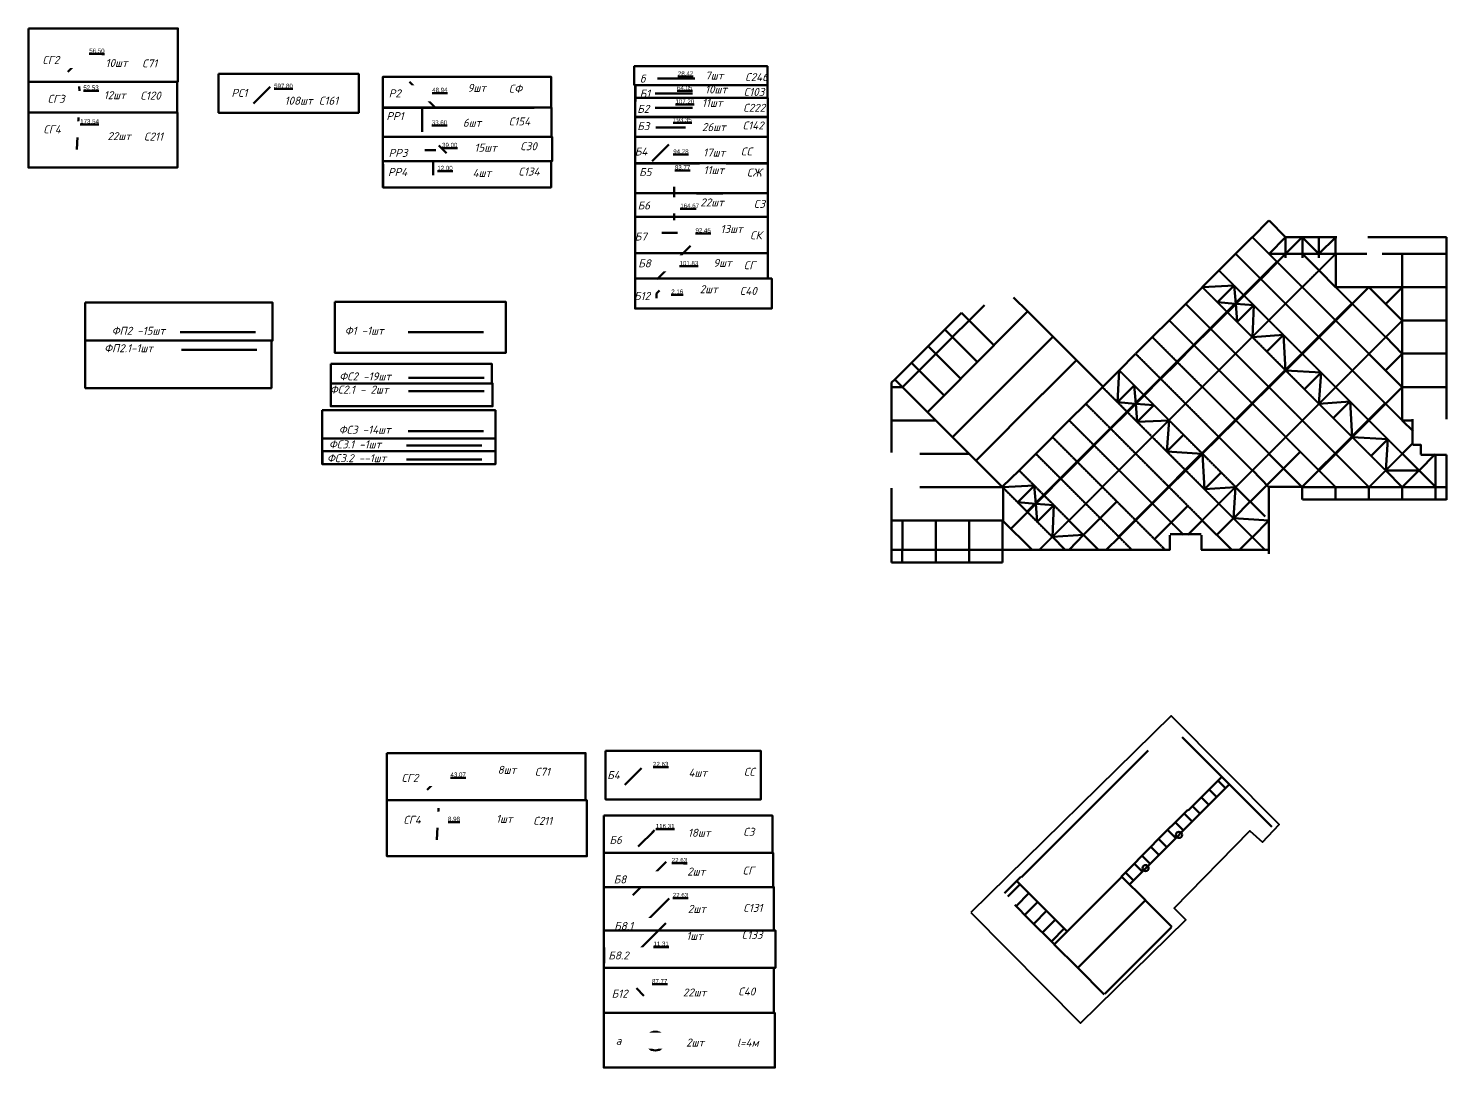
# Model space of a CAD drawing. Header units: millimetres. Extents: x -183179 to 204157, y -1110792 to 117883.
# Drawn here: x -183179 to 157159, y -695628 to -446205 of the extents above; entities that cross this region are included whole.
import ezdxf
from ezdxf.enums import TextEntityAlignment as Align

# ---------------------------------------------------------------- set-up
doc = ezdxf.new("R2010")
doc.units = ezdxf.units.MM
doc.linetypes.add('JIS_08_11', pattern=[12.8, 11, -0.6, 0.6, -0.6])
for name, color, linetype, lineweight in [('#Dimensions', 7, 'Continuous', 9), ('P', 7, 'Continuous', 50), ('Б', 7, 'Continuous', 50), ('ЗОНЫ', 150, 'Continuous', 40), ('ЛК', 1, 'Continuous', 50), ('Ф', 7, 'JIS_08_11', 140)]:
    doc.layers.add(name, color=color, linetype=linetype, lineweight=lineweight)
doc.styles.get("Standard").update_dxf_attribs({"font": 'arial.ttf'})
doc.styles.add('STEP PR', font='isocpeui.ttf')

msp = doc.modelspace()

# ---------------------------------------------------------------- linework, layer by layer
at = {"layer": 'P', "color": 71}
for points in [[(-173689.321, -456666.789), (-169694.835, -452670.968)], [(110534.362, -496313.138), (114528.847, -492317.317)], [(106531.534, -500308.459), (110526.02, -496312.638)], [(102521.552, -504312.491), (106516.037, -500316.669)], [(98531.48, -508303.897), (102525.966, -504308.075)], [(94548.449, -512312.491), (98542.935, -508316.669)], [(90558.378, -516303.897), (94552.863, -512308.075)], [(86557.451, -520276.645), (90551.936, -516280.824)], [(82567.379, -524268.052), (86561.865, -520272.23)], [(78538.164, -528299.477), (82532.65, -524303.655)], [(74544.734, -532295.057), (78539.219, -528299.235)], [(-87519.265, -628963.818), (-83524.78, -624967.997)]]:
    msp.add_lwpolyline(points, dxfattribs=at)
at = {"layer": 'P', "color": 6}
for points in [[(-91685.54, -459059.243), (-85684.627, -465057.931)], [(42575.728, -516322.013), (48576.642, -522320.701)], [(38577.938, -520297.52), (44578.852, -526296.208)], [(34555.865, -524297.325), (40556.779, -530296.014)], [(30528.887, -528270.374), (36529.8, -534269.062)], [(122495.575, -556286.168), (122495.575, -559286.168)], [(130527, -556286.168), (130527, -559286.168)], [(138527, -556286.168), (138527, -559286.168)], [(146491.101, -556286.168), (146491.101, -559286.168)], [(154522.634, -556286.168), (154522.634, -559286.168)]]:
    msp.add_lwpolyline(points, dxfattribs=at)
at = {"layer": 'P', "color": 120}
for points in [[(-171006.328, -460171.405), (-170633.672, -464525.487)], [(106162.685, -507936.048), (106535.341, -512290.129)], [(102165.288, -511928.955), (106530.405, -512289.721)], [(106535.341, -512290.129), (110898.429, -512674.661)], [(106535.948, -512301.745), (106904.075, -516666.248)], [(82167.604, -531934.243), (82540.26, -536288.325)], [(78170.207, -535927.151), (82535.324, -536287.917)], [(82540.26, -536288.325), (86903.348, -536672.857)], [(82540.867, -536299.941), (82908.994, -540664.444)], [(58176.552, -555934.35), (58549.208, -560288.432)], [(54179.154, -559927.258), (58544.272, -560288.024)], [(58549.208, -560288.432), (62912.296, -560672.963)], [(58549.815, -560300.048), (58917.942, -564664.55)]]:
    msp.add_lwpolyline(points, dxfattribs=at)
at = {"layer": 'P', "color": 211}
for points in [[(-171165.695, -467634.567), (-171534.153, -475255.665)], [(98540.422, -508299.482), (106151.316, -507927.071)], [(110906.474, -512670.115), (110534.263, -520281.019)], [(110533.684, -520297.272), (117994.907, -519767.602)], [(117999.132, -519767.302), (118529.702, -528300.824)], [(78538.164, -528299.477), (78169.707, -535920.575)], [(118529.21, -528292.905), (127062.759, -528823.037)], [(127062.759, -528823.037), (126516.819, -536303.141)], [(126516.819, -536303.141), (133997.317, -535762.636)], [(133994.659, -535762.828), (134520.161, -544296.663)], [(82913.158, -540663.432), (90554.042, -540290.083)], [(90554.042, -540290.083), (89998.417, -547769.878)], [(134520.161, -544296.663), (143054.223, -544818.473)], [(89998.417, -547769.878), (98532.842, -548285.719)], [(143054.223, -544818.473), (142529.295, -552300.081)], [(98540.26, -548286.168), (99066.094, -556819.983)], [(142529.295, -552300.081), (150529.286, -552288.457)], [(50553.574, -556286.222), (58164.468, -555913.811)], [(99066.094, -556819.983), (106527.064, -556286.756)], [(106527.064, -556286.756), (105996.348, -563767.955)], [(62919.626, -560656.855), (62547.415, -568267.759)], [(105996.348, -563767.955), (114530.902, -564281.663)], [(62558.98, -568276.543), (70010.363, -567749.49)], [(108867.856, -631482.548), (115219.911, -637830.129)], [(-84763.153, -633339.563), (-85131.61, -640960.661)]]:
    msp.add_lwpolyline(points, dxfattribs=at)
at = {"layer": 'P', "color": 161}
for points in [[(118529.21, -496301.332), (114536.471, -500298.898)], [(118519.135, -500282.825), (122529.854, -496303.299)], [(122529.854, -496303.299), (126524.593, -500298.869)], [(126529.21, -500303.955), (130539.929, -496324.429)], [(112394.074, -506245.099), (116388.961, -502249.679)], [(112532.552, -506385.995), (116527.439, -502390.576)], [(114531.42, -500303.955), (118531.42, -500303.955)], [(118529.21, -500303.955), (116528.098, -502305.068)], [(118529.21, -500303.955), (122529.21, -500303.596)], [(108399.186, -510240.518), (112394.074, -506245.099)], [(108531.913, -510363.571), (112526.8, -506368.151)], [(102165.288, -511928.955), (106162.685, -507936.048)], [(104404.299, -514235.938), (108399.186, -510240.518)], [(104537.026, -514358.99), (108531.913, -510363.571)], [(134520.236, -512306.219), (138517.634, -508313.312)], [(142531.784, -512306.219), (146529.181, -508313.312)], [(106904.238, -516667.852), (110901.635, -512674.944)], [(130383.94, -516248.495), (134378.827, -512253.075)], [(130522.418, -516389.391), (134517.306, -512393.972)], [(100409.412, -518231.357), (104404.299, -514235.938)], [(100534.816, -518356.78), (104529.703, -514361.361)], [(126389.053, -520243.914), (130383.94, -516248.495)], [(126521.779, -520366.966), (130516.667, -516371.547)], [(96414.525, -522226.777), (100409.412, -518231.357)], [(96534.069, -522356.994), (100528.956, -518361.575)], [(114001.424, -523765.038), (117998.822, -519772.13)], [(122394.166, -524239.334), (126389.053, -520243.914)], [(122526.892, -524362.386), (126521.779, -520366.966)], [(92419.638, -526222.196), (96414.525, -522226.777)], [(92539.182, -526352.414), (96534.069, -522356.994)], [(88424.751, -530217.615), (92419.638, -526222.196)], [(88541.392, -530354.678), (92536.279, -526359.258)], [(118399.278, -528234.753), (122394.166, -524239.334)], [(118524.682, -528360.176), (122519.569, -524364.756)], [(142515.87, -528286.081), (146513.267, -524293.173)], [(84429.863, -534213.035), (88424.751, -530217.615)], [(84539.128, -534352.414), (88534.015, -530356.994)], [(114404.391, -532230.172), (118399.278, -528234.753)], [(114523.936, -532360.39), (118518.823, -528364.971)], [(123061.579, -532825.085), (127058.977, -528832.177)], [(78169.734, -535920.008), (82164.621, -531924.588)], [(80434.976, -538208.454), (84429.863, -534213.035)], [(110409.504, -536225.592), (114404.391, -532230.172)], [(110529.048, -536355.81), (114523.936, -532360.39)], [(142515.87, -536297.379), (146513.267, -532304.472)], [(80541.392, -538350.15), (84536.279, -534354.731)], [(82913.158, -540663.432), (86908.045, -536668.012)], [(106414.617, -540221.011), (110409.504, -536225.592)], [(106531.258, -540358.074), (110526.146, -536362.654)], [(129938.628, -539760.564), (133936.025, -535767.656)], [(138366.652, -540207.516), (142364.049, -536214.608)], [(138491.325, -540290.642), (142488.723, -536297.734)], [(76384.238, -542239.463), (80379.125, -538244.044)], [(76475.404, -542356.705), (80470.291, -538361.286)], [(102419.73, -544216.431), (106414.617, -540221.011)], [(102528.994, -544355.81), (106523.882, -540360.39)], [(134337.186, -544214.308), (138334.583, -540221.4)], [(134461.86, -544297.433), (138459.257, -540304.525)], [(72389.351, -546234.883), (76384.238, -542239.463)], [(72480.516, -546352.125), (76475.404, -542356.705)], [(90010.344, -547756.09), (94005.231, -543760.671)], [(98424.843, -548211.85), (102419.73, -544216.431)], [(98531.258, -548353.546), (102526.146, -544358.126)], [(130410.991, -548203.396), (134408.388, -544210.488)], [(130535.665, -548286.522), (134533.062, -544293.614)], [(68394.463, -550230.302), (72389.351, -546234.883)], [(68543.602, -550289.564), (72538.489, -546294.144)], [(118066.227, -551754.18), (122063.625, -547761.273)], [(139057.105, -548820.719), (143054.503, -544827.811)], [(146522.526, -548286.168), (149039.88, -545768.921)], [(64399.576, -554225.721), (68394.463, -550230.302)], [(64545.866, -554287.3), (68540.753, -550291.88)], [(94374.104, -552242.859), (98368.991, -548247.44)], [(94465.27, -552360.101), (98460.157, -548364.682)], [(126413.566, -552196.304), (130410.963, -548203.396)], [(126538.239, -552279.43), (130535.637, -548286.522)], [(150529.286, -552288.457), (154378.481, -548430.193)], [(60404.689, -558221.141), (64399.576, -554225.721)], [(60540.76, -558292.353), (64535.647, -554296.934)], [(90379.217, -556238.278), (94374.104, -552242.859)], [(90470.383, -556355.521), (94465.27, -552360.101)], [(99065.891, -556816.245), (103063.289, -552823.337)], [(114068.802, -555747.088), (118066.2, -551754.18)], [(122494.226, -556250.269), (126491.623, -552257.361)], [(146522.554, -556286.168), (150519.951, -552293.26)], [(54268.483, -559906.694), (58263.371, -555911.274)], [(86384.33, -560233.698), (90379.217, -556238.278)], [(86533.468, -560292.959), (90528.356, -556297.54)], [(109994.632, -559821.258), (113992.03, -555828.35)], [(56409.802, -562216.56), (60404.689, -558221.141)], [(56545.872, -562287.773), (60540.76, -558292.353)], [(58917.47, -564650.118), (62912.357, -560654.698)], [(74019.212, -563747.25), (78016.609, -559754.342)], [(82389.443, -564229.117), (86384.33, -560233.698)], [(82535.732, -564290.695), (86530.619, -560295.276)], [(91070.365, -564816.299), (95067.763, -560823.391)], [(106055.273, -563760.618), (110052.67, -559767.71)], [(52548.184, -566280.791), (56545.872, -562287.773)], [(70012.42, -567749.514), (74009.818, -563756.606)], [(78394.555, -568224.537), (82389.443, -564229.117)], [(78530.626, -568295.749), (82525.513, -564300.33)], [(87072.629, -568814.035), (91070.027, -564821.127)], [(98518.532, -564281.694), (95091.369, -567727.584)], [(102012.636, -567758.516), (106010.033, -563765.608)], [(110533.712, -568297.487), (114531.109, -564304.579)], [(66549.316, -571383.354), (70012.593, -567749.333)], [(75443.074, -571383.354), (78540.228, -568286.253)], [(107461.293, -571383.354), (110530.469, -568300.716)]]:
    msp.add_lwpolyline(points, dxfattribs=at)
at = {"layer": 'P', "color": 30}
for points in [[(157122.634, -496301.692), (154522.634, -496301.692)], [(157122.742, -500303.955), (154522.742, -500303.955)], [(157122.742, -508299.482), (154522.742, -508299.482)], [(42553.79, -516299.482), (40717.402, -514458.917)], [(157122.742, -516299.482), (154522.742, -516299.482)], [(38577.938, -520297.52), (36741.55, -518456.955)], [(34555.865, -524297.325), (32719.477, -522456.76)], [(30571.614, -528308.842), (28735.226, -526468.277)], [(157152.83, -524259.109), (154552.83, -524259.109)], [(26553.878, -532290.642), (24717.491, -530450.077)], [(26571.308, -532308.645), (23971.308, -532308.645)], [(157158.641, -532290.642), (154558.641, -532290.642)], [(26557.94, -540290.642), (23957.94, -540290.642)], [(26557.94, -564277.22), (23957.94, -564277.22)], [(26557.94, -571381.694), (23957.94, -571381.694)]]:
    msp.add_lwpolyline(points, dxfattribs=at)
at = {"layer": 'P', "color": 40}
for points in [[(23956.819, -531217.118), (24720.656, -530453.605)], [(23956.819, -532290.642), (23956.819, -531210.642)]]:
    msp.add_lwpolyline(points, dxfattribs=at)
at = {"layer": 'P', "color": 154}
for points in [[(154522.634, -548537.785), (157122.634, -548537.785)], [(154522.634, -556286.168), (157122.634, -556286.168)]]:
    msp.add_lwpolyline(points, dxfattribs=at)
at = {"layer": 'P', "color": 134}
for points in [[(26522.634, -571383.354), (26522.634, -574383.354)], [(34553.412, -571383.354), (34553.412, -574383.354)], [(42589.096, -571383.354), (42589.096, -574383.354)], [(50553.412, -571383.354), (50553.412, -574383.354)]]:
    msp.add_lwpolyline(points, dxfattribs=at)
at = {"layer": 'P', "color": 65}
for centre, radius in [((92934.376, -639757.759), 739.053), ((84907.139, -647735.378), 739.053), ((-32722.699, -689254.057), 2238.437)]:
    msp.add_circle(centre, radius, dxfattribs=at)
at = {"layer": 'Б', "color": 2}
for points in [[(-30034.37, -480825.855), (-22034.37, -480825.855)], [(146522.526, -496301.692), (138222.527, -496297.216)], [(146522.526, -496301.692), (154522.526, -496301.692)], [(130527.041, -500303.955), (138027.041, -500303.955)], [(130491.101, -508299.482), (138491.101, -508299.482)], [(138527, -508299.482), (146527, -508299.482)], [(26553.878, -532290.642), (32561.395, -538282.717)], [(146522.526, -540290.642), (149022.526, -540290.642)], [(44208.544, -549941.407), (50558.336, -556291.253)], [(26557.94, -571383.354), (34557.94, -571383.354)], [(34553.412, -571383.354), (42553.412, -571383.354)], [(42553.412, -571383.354), (50553.412, -571383.354)]]:
    msp.add_lwpolyline(points, dxfattribs=at)
at = {"layer": 'Б', "color": 142}
for points in [[(114533.63, -492306.246), (118528.851, -496301.332)], [(118529.21, -496301.692), (118529.21, -501301.692)], [(122531.474, -496304.919), (122531.474, -501304.919)], [(126529.21, -496301.692), (130829.21, -496301.692)], [(126529.21, -496301.692), (126529.21, -501301.692)], [(130527, -496301.692), (130527.041, -500301.692)], [(146522.526, -500290.642), (146522.526, -508290.642)], [(130531.115, -500303.955), (130531.115, -508303.955)], [(146522.526, -508290.642), (146522.526, -516290.642)], [(146522.526, -516290.642), (146522.526, -524290.642)], [(146522.526, -524290.642), (146522.526, -532290.642)], [(146522.526, -532290.642), (146522.526, -540290.642)], [(154522.634, -548438.874), (154522.634, -556288.874)], [(157118.85, -548537.785), (157118.85, -559387.785)], [(114500.049, -556250.269), (122500.049, -556250.269)], [(114531.42, -556286.168), (114531.42, -564286.168)], [(122495.575, -556286.168), (130495.575, -556286.168)], [(130491.101, -556286.168), (138491.101, -556286.168)], [(138491.101, -556286.168), (146491.101, -556286.168)], [(146486.627, -556286.168), (154486.627, -556286.168)], [(122531.474, -559286.814), (130531.474, -559286.814)], [(130527, -559286.814), (138527, -559286.814)], [(138527, -559286.814), (146527, -559286.814)], [(146527, -559286.814), (157127, -559286.814)], [(114531.42, -564286.168), (114531.42, -572286.168)], [(74544.734, -571383.354), (81644.734, -571383.354)]]:
    msp.add_lwpolyline(points, dxfattribs=at)
at = {"layer": 'Б', "color": 1}
for points in [[(-30889.3, -496373.849), (-22889.3, -496373.849)], [(141666.823, -500303.955), (146516.823, -500303.955)], [(146516.823, -500303.955), (154516.823, -500303.955)], [(146557.196, -508299.482), (154557.196, -508299.482)], [(146489.818, -516299.482), (154489.818, -516299.482)], [(146552.722, -524259.109), (154552.722, -524259.109)], [(146552.722, -532290.642), (154552.722, -532290.642)], [(26557.94, -540290.642), (34557.94, -540290.642)], [(34537.792, -548286.168), (30737.792, -548286.168)], [(34553.412, -548286.168), (42553.412, -548286.168)], [(34518.16, -556286.168), (30718.16, -556286.168)], [(26557.94, -564281.694), (34557.94, -564281.694)], [(34553.412, -564281.694), (42553.412, -564281.694)], [(42553.412, -564281.694), (50553.412, -564281.694)]]:
    msp.add_lwpolyline(points, dxfattribs=at)
at = {"layer": 'Б', "color": 5}
for points in [[(118528.851, -496301.332), (126528.851, -496301.692)], [(122531.115, -500303.596), (130531.115, -500303.955)], [(42567.211, -516317.038), (46274.242, -512632.007)], [(38577.938, -520274.401), (42589.929, -516286.221)], [(34585.053, -524330.513), (38597.044, -520342.333)], [(30569.931, -528310.515), (34581.921, -524322.335)], [(26557.94, -532294.668), (30569.931, -528306.488)], [(70579.927, -536280.199), (74591.918, -532292.019)], [(66567.936, -540268.379), (70579.927, -536280.199)], [(32556.997, -538282.717), (34552.349, -540289.572)], [(34553.412, -540287.467), (38554.128, -544291.2)], [(62555.946, -544256.559), (66567.936, -540268.379)], [(38551.202, -544288.432), (42555.664, -548288.417)], [(58563.061, -548312.672), (62575.052, -544324.492)], [(42555.664, -548288.417), (44201.088, -549938.108)], [(54547.939, -552292.673), (58559.929, -548304.493)], [(50535.948, -556276.826), (54547.939, -552288.646)], [(87136.595, -665922.088), (91148.586, -661933.908)], [(83134.297, -669928.889), (87146.288, -665940.709)], [(79147.831, -673937.795), (83159.821, -669949.615)], [(75134.273, -677924.334), (79146.263, -673936.154)]]:
    msp.add_lwpolyline(points, dxfattribs=at)
at = {"layer": 'Б', "color": 3}
for points in [[(157118.85, -500302.964), (157118.85, -496302.964)], [(157118.85, -508289.65), (157118.85, -500289.65)], [(157118.85, -516289.65), (157118.85, -508289.65)], [(53239.214, -510828.427), (56655.431, -514186.04)], [(36714.096, -518460.165), (40714.226, -514460.089)], [(56639.581, -514176.673), (62639.557, -520176.299)], [(157118.85, -524289.65), (157118.85, -516289.65)], [(32718.754, -522455.615), (36718.884, -518455.539)], [(62650.275, -520193.94), (68300.031, -525843.751)], [(28718.624, -526455.691), (32718.754, -522455.615)], [(24720.834, -530453.427), (28720.964, -526453.351)], [(68310.042, -525826.81), (74659.834, -532176.656)], [(157118.85, -532289.65), (157118.85, -524289.65)], [(23983.609, -532263.744), (23983.609, -540263.744)], [(157118.85, -532289.65), (157118.85, -539989.65)], [(23956.819, -540290.642), (23956.819, -547990.642)], [(23956.819, -556587.159), (23956.819, -564287.159)], [(50706.28, -556286.168), (50706.28, -564286.168)], [(23956.819, -564281.694), (23956.819, -574381.694)], [(34553.412, -574379.473), (23953.413, -574381.694)], [(34553.412, -574379.473), (42553.412, -574379.473)], [(42553.79, -574379.473), (50553.79, -574379.473)], [(93730.447, -616336.024), (97205.205, -619833.302)], [(97209.052, -619837.174), (103190.617, -625805.707)], [(103218.072, -625832.765), (108867.856, -631482.548)], [(51065.014, -653765.567), (55000.425, -649852.123)], [(79226.971, -649823.758), (84876.754, -655473.541)], [(54771.239, -651668.668), (51874.88, -654570.581)], [(54074.446, -650968.479), (60075.859, -656973.739)], [(53508.071, -656558.592), (56996.235, -660042.499)], [(56891.82, -653789.385), (53922.019, -656759.281)], [(59013.168, -655911.153), (56043.367, -658881.049)], [(84879.255, -655478.512), (91210.107, -661847.241)], [(57006.333, -660039.516), (62987.897, -666008.049)], [(61134.568, -658032.38), (58164.767, -661002.276)], [(60076.435, -656974.321), (66072.752, -662970.535)], [(63257.045, -660152.627), (60287.244, -663122.523)], [(65384.499, -662271.989), (62414.698, -665241.885)], [(63006.818, -666039.489), (68656.601, -671689.272)], [(68667.028, -671699.886), (75013.382, -678053.168)]]:
    msp.add_lwpolyline(points, dxfattribs=at)
at = {"layer": 'Б', "color": 4}
for points in [[(-32256.513, -506359.611), (-24255.668, -498358.629)], [(48527.323, -522269.242), (56528.169, -514268.261)], [(54549.236, -528295.383), (62550.081, -520294.402)], [(40599.93, -530246.873), (48600.776, -522245.892)], [(60170.812, -533966.04), (68171.657, -525965.059)], [(32577.708, -538298.987), (40578.553, -530298.006)], [(46551.58, -536292.905), (54552.425, -528291.924)], [(52199.65, -541941.407), (60200.495, -533940.426)], [(38553.852, -544290.924), (46554.697, -536289.943)], [(44175.555, -549961.674), (52176.401, -541960.693)], [(-38137.836, -654217.939), (-30136.991, -646216.958)], [(76738.836, -663625.527), (84739.681, -655624.546)], [(68735.341, -671624.016), (76736.186, -663623.035)]]:
    msp.add_lwpolyline(points, dxfattribs=at)
at = {"layer": 'Б', "color": 103}
for points in [[(122531.474, -500303.955), (126544.578, -504281.077)], [(130527, -508299.482), (126549.879, -504286.377)], [(146522.526, -524290.642), (142572.548, -520250.818)], [(114531.42, -556286.168), (110560.147, -552267.276)], [(146522.526, -556286.168), (142530.124, -552288.265)], [(65646.394, -571383.354), (62558.98, -568276.543)], [(59449.316, -571383.354), (66549.316, -571383.354)], [(66549.316, -571383.354), (74549.316, -571383.354)], [(106554.113, -571378.88), (98234.113, -571378.88)], [(106554.113, -571378.88), (114554.113, -571378.88)]]:
    msp.add_lwpolyline(points, dxfattribs=at)
at = {"layer": 'Б', "color": 222}
for points in [[(138525.668, -508300.799), (146516.64, -516290.44)], [(138525.668, -524295.115), (146516.64, -532284.757)], [(146522.526, -540290.642), (149138.875, -542906.883)], [(114530.088, -548287.485), (122521.06, -556277.126)], [(146557.04, -548287.485), (154548.012, -556277.126)], [(106518.539, -556286.168), (113633.639, -563383.904)], [(50549.316, -564281.694), (57664.415, -571379.43)], [(66508.835, -564281.694), (73623.935, -571379.43)], [(98518.532, -564281.694), (105633.631, -571379.43)], [(50549.316, -571383.354), (59449.316, -571383.354)], [(81644.734, -571383.354), (90844.734, -571383.354)]]:
    msp.add_lwpolyline(points, dxfattribs=at)
at = {"layer": 'Б', "color": 246}
for points in [[(148943.667, -539989.65), (148943.667, -546080.691)], [(149042.47, -546179.495), (150974.068, -546179.495)], [(150974.068, -546080.691), (150974.068, -548438.874)], [(150974.068, -548537.785), (154522.634, -548537.785)], [(90737.975, -567830.26), (90737.975, -571380.26)], [(90850.582, -567598.663), (98241.21, -567598.663)], [(98355.869, -567830.26), (98355.869, -571380.26)]]:
    msp.add_lwpolyline(points, dxfattribs=at)
at = {"layer": 'Б', "color": 154}
for points in [[(26557.94, -564281.694), (26557.94, -571381.694)], [(34557.94, -564281.694), (34557.94, -571381.694)], [(42553.412, -564281.694), (42553.412, -571381.694)], [(50549.316, -564281.694), (50549.316, -571381.694)]]:
    msp.add_lwpolyline(points, dxfattribs=at)
at = {"layer": 'Б', "color": 71}
for points in [[(79110.153, -625931.623), (83110.377, -621931.642)], [(83112.445, -621933.835), (85568.202, -619482.273)], [(75105.847, -629936.118), (79106.071, -625936.136)], [(71105.623, -633936.1), (75105.847, -629936.118)], [(67105.879, -637936.376), (71106.103, -633936.395)], [(63103.564, -641938.455), (67103.788, -637938.474)], [(59103.339, -645938.437), (63103.564, -641938.455)], [(55103.115, -649938.419), (59103.339, -645938.437)]]:
    msp.add_lwpolyline(points, dxfattribs=at)
at = {"layer": 'Б', "color": 133}
msp.add_lwpolyline([(95113.495, -633934.953), (103114.341, -625933.972)], dxfattribs=at)
at = {"layer": 'Б', "color": 40}
for points in [[(100131.362, -628827.013), (101969.84, -630665.49)], [(101036.075, -631599.199), (105036.299, -627599.217)], [(102252.789, -626705.715), (104091.266, -628544.192)], [(96138.605, -632838.645), (97977.082, -634677.123)], [(97024.122, -635630.026), (101024.346, -631630.044)], [(98260.033, -630717.345), (100098.511, -632555.823)], [(91018.347, -637758.95), (95018.571, -633758.968)], [(93052.72, -639620.304), (97052.945, -635620.322)], [(94269.422, -634726.833), (96107.899, -636565.31)], [(87006.394, -641789.777), (91006.619, -637789.795)], [(89040.767, -643651.131), (93040.992, -639651.149)], [(90297.67, -638755.081), (92136.148, -640593.559)], [(92147.995, -636848.13), (93986.473, -638686.608)], [(83014.629, -645800.418), (87014.853, -641800.436)], [(86286.059, -642747.946), (88124.536, -644586.424)], [(88173.039, -640877.165), (90011.517, -642715.643)], [(79023.557, -649810.365), (83023.782, -645810.383)], [(84164.632, -644869.244), (86003.11, -646707.721)], [(85049.002, -647661.771), (89049.226, -643661.79)], [(80171.829, -648880.923), (82010.306, -650719.4)], [(81057.93, -651671.718), (85058.155, -647671.737)], [(82298.056, -646760.434), (84136.534, -648598.912)]]:
    msp.add_lwpolyline(points, dxfattribs=at)
at = {"layer": 'Б', "color": 131}
for points in [[(71108.272, -657943.068), (79109.117, -649942.087)], [(-37393.076, -663029.392), (-29392.231, -655028.41)], [(63108.326, -665947.599), (71109.171, -657946.618)]]:
    msp.add_lwpolyline(points, dxfattribs=at)
at = {"layer": 'ЗОНЫ'}
msp.add_lwpolyline([(43021.339, -658401.04), (69272.551, -684922.928), (94571.889, -660177.433), (91769.07, -657376.021), (109901.607, -638795.239), (112933.228, -641482.306), (116937.259, -637251.604), (91022.539, -611163.257), (43021.339, -658401.04)], close=True, dxfattribs=at)
at = {"layer": 'Ф', "color": 3}
for points in [[(110537.451, -496297.947), (122537.185, -508297.417)], [(106538.996, -500299.492), (118538.73, -512298.962)], [(102539.671, -504295.754), (114539.404, -516295.225)], [(98539.607, -508295.791), (110539.341, -520295.261)], [(130530.767, -508295.737), (142530.501, -520295.207)], [(94543.04, -512294.72), (106542.774, -524294.19)], [(90566.558, -516295.737), (102566.292, -528295.207)], [(86543.436, -520290.688), (98543.17, -532290.159)], [(82546.345, -524293.581), (94546.079, -536293.051)], [(78554.987, -528283.401), (90554.721, -540282.871)], [(134522.792, -528291.171), (146522.526, -540290.642)], [(74521.496, -532264.366), (86521.23, -544263.836)], [(70548.555, -536286.897), (82548.289, -548286.367)], [(66553.048, -540286.897), (78552.782, -552286.367)], [(62551.678, -544287.762), (74551.412, -556287.232)], [(118527.266, -544286.697), (130527, -556286.168)], [(58550.738, -548284.66), (70550.472, -560284.13)], [(54551.705, -552288.928), (66551.439, -564288.399)], [(50539.715, -556273.082), (62539.449, -568272.552)]]:
    msp.add_lwpolyline(points, dxfattribs=at)
at = {"layer": 'Ф', "color": 50}
for points in [[(122515.108, -508299.482), (130516.23, -500300.192)], [(114486.519, -516287.24), (122487.642, -508287.951)], [(106491.047, -524287.364), (114492.169, -516288.074)], [(138528.122, -524291.255), (146529.245, -516291.966)], [(98508.889, -532277.112), (106510.011, -524277.822)], [(130527, -532290.545), (138528.122, -524291.255)], [(90509.1, -540290.642), (98510.222, -532291.352)], [(122544.65, -540287.588), (130545.773, -532288.298)], [(82495.359, -548278.339), (90496.482, -540279.049)], [(114543.528, -548286.878), (122544.65, -540287.588)], [(74506.511, -556287.232), (82507.634, -548287.942)], [(106542.406, -556286.168), (114543.528, -548286.878)], [(138527, -556286.168), (146528.122, -548286.878)], [(66544.734, -564281.694), (74545.856, -556282.404)], [(98518.532, -564281.694), (106519.654, -556282.404)]]:
    msp.add_lwpolyline(points, dxfattribs=at)
at = {"layer": 'Ф', "color": 5}
for points in [[(122531.474, -508291.707), (138529.437, -524297.396)], [(118534.467, -512294.7), (134532.43, -528300.389)], [(114531.42, -516287.24), (130529.383, -532292.929)], [(110534.263, -520281.019), (126532.226, -536286.708)], [(106535.948, -524287.364), (122533.911, -540293.053)], [(102549.758, -528278.674), (118547.721, -544284.363)], [(98553.79, -532277.112), (114551.753, -548282.801)], [(130527, -532290.545), (146524.963, -548296.234)], [(94546.079, -536293.051), (110544.042, -552298.74)], [(126518.985, -536273.461), (142516.948, -552279.15)], [(90554.042, -540290.083), (106552.005, -556295.771)], [(122531.474, -540290.642), (138529.437, -556296.331)], [(86521.23, -544263.836), (102519.193, -560269.525)], [(82548.289, -548286.367), (98546.252, -564292.056)]]:
    msp.add_lwpolyline(points, dxfattribs=at)
at = {"layer": 'Ф', "color": 150}
msp.add_lwpolyline([(78553.902, -552284.515), (94070.446, -567805.257)], dxfattribs=at)
at = {"layer": 'Ф', "color": 11}
msp.add_lwpolyline([(34553.412, -556286.168), (50553.412, -556286.168)], dxfattribs=at)
at = {"layer": 'Ф', "color": 154}
msp.add_lwpolyline([(74550.348, -556286.168), (89641.92, -571383.354)], dxfattribs=at)
at = {"layer": 'Ф', "color": 62}
for points in [[(70550.472, -560284.13), (81642.2, -571381.422)], [(102522.821, -560273.154), (113614.55, -571370.446)]]:
    msp.add_lwpolyline(points, dxfattribs=at)
at = {"layer": 'Ф', "color": 40}
msp.add_lwpolyline([(59406.963, -571384.911), (66509.957, -564283.543)], dxfattribs=at)

# ---------------------------------------------------------------- texts
at = {"layer": '#Dimensions', "lineweight": 13, "char_height": 1920, "width": 34536.43751, "attachment_point": 1, "style": 'STEP PR', "bg_fill": 2}
for s, insert in [('\\A1;Б3 ', (-37075.377, -468714.834)), ('\\A1;Б12 ', (-37842.163, -509466.43)), ('\\A1;Б4 ', (-44284.524, -624457.008)), ('\\A1;Б6 ', (-43742.731, -640029.209)), ('\\A1;Б12 ', (-43215.205, -676915.922))]:
    msp.add_mtext(s, dxfattribs=dict(at, insert=insert))
at = {"layer": 'P', "lineweight": 13, "insert": (-96720.954, -475142.325), "char_height": 1920, "width": 34536.43751, "attachment_point": 1, "style": 'STEP PR', "bg_fill": 2}
msp.add_mtext('\\A1;PP3\\P ', dxfattribs=at)
at = {"layer": 'Ф', "lineweight": 13, "char_height": 1920, "width": 34536.43751, "attachment_point": 1, "style": 'STEP PR', "bg_fill": 2}
for s, insert in [('\\A1;ФП2 -15шт', (-163191.057, -517823.271)), ('\\A1;Ф1 -1шт', (-107272.664, -517823.271)), ('\\A1;ФС2 -19шт', (-108568.269, -528776.422)), ('\\A1;ФС3 -14шт', (-108709.175, -541575.625))]:
    msp.add_mtext(s, dxfattribs=dict(at, insert=insert))

# ---------------------------------------------------------------- next in the draw order: linework, layer by layer
at = {"layer": 'P', "color": 30}
for points in [[(-85414.738, -475434.322), (-88014.738, -475434.322)], [(-82877.557, -476120.432), (-84713.945, -474279.867)]]:
    msp.add_lwpolyline(points, dxfattribs=at)
at = {"layer": 'P', "color": 40}
for points in [[(-32464.758, -509846.924), (-31700.921, -509083.41)], [(-32464.758, -510920.447), (-32464.758, -509840.447)]]:
    msp.add_lwpolyline(points, dxfattribs=at)
at = {"layer": 'Б', "color": 142}
msp.add_lwpolyline([(-32617.899, -469999.094), (-25517.899, -469999.094)], dxfattribs=at)
at = {"layer": 'Б', "color": 5}
msp.add_lwpolyline([(-40082.192, -627737), (-36081.18, -623737.806)], dxfattribs=at)
at = {"layer": 'Б', "color": 3}
msp.add_lwpolyline([(-36862.768, -642521.748), (-32927.357, -638608.304)], dxfattribs=at)
at = {"layer": 'Б', "color": 40}
msp.add_lwpolyline([(-37286.602, -676536.513), (-35448.124, -678374.99)], dxfattribs=at)
at = {"layer": 'ЛК'}
msp.add_lwpolyline([(-109647.185, -511845.609), (-68589.559, -511845.609), (-68589.559, -524061.812), (-109647.185, -524061.812)], close=True, dxfattribs=at)
at = {"layer": 'Ф', "color": 50}
msp.add_lwpolyline([(-146773.49, -519133.173), (-128680.092, -519133.173)], dxfattribs=at)
at = {"layer": 'Ф', "color": 11}
msp.add_lwpolyline([(-92066.78, -519133.173), (-73973.382, -519133.173)], dxfattribs=at)
at = {"layer": 'Ф', "color": 3}
msp.add_lwpolyline([(-91925.875, -530086.324), (-73832.477, -530086.324)], dxfattribs=at)
at = {"layer": 'Ф', "color": 5}
msp.add_lwpolyline([(-92066.78, -542885.527), (-73973.382, -542885.527)], dxfattribs=at)

# ---------------------------------------------------------------- next in the draw order: texts
at = {"layer": '#Dimensions', "lineweight": 13, "char_height": 1920, "width": 34536.43751, "attachment_point": 1, "style": 'STEP PR', "bg_fill": 2}
for s, insert in [('\\A1;Б2 ', (-37075.377, -464568.673)), ('\\A1;Б5 ', (-36621.685, -479727.94)), ('\\A1;Б7 ', (-37686.88, -495208.799)), ('\\A1;Б8 ', (-36845.14, -501639.039)), ('\\A1;Б8 ', (-42726.463, -649497.368)), ('\\A1;Б8.1 ', (-42604.318, -660668.14)), ('\\A1;a', (-42211.497, -688196.584))]:
    msp.add_mtext(s, dxfattribs=dict(at, insert=insert))
at = {"layer": 'P', "color": 30}
msp.add_text('%%U39.00', height=1050, dxfattribs=at).set_placement((-82058.877, -474722.106), align=Align.CENTER)
at = {"layer": 'P', "color": 40}
msp.add_text('%%U2.16', height=1050, dxfattribs=at).set_placement((-27464.607, -509925.946), align=Align.CENTER)
at = {"layer": 'P', "lineweight": 13, "char_height": 1920, "width": 34536.43751, "attachment_point": 1, "style": 'STEP PR', "bg_fill": 2}
for s, insert in [('\\A1;СГ2 ', (-179790.515, -452837.821)), ('\\A1;СГ3 ', (-178542.397, -462161.332)), ('\\A1;P2 ', (-96694.108, -460846.707)), ('\\A1;СГ4', (-179569.832, -469490.096)), ('\\A1;PP4\\P ', (-96869.024, -479730.159)), ('\\A1;СГ2 ', (-93620.459, -625134.85)), ('\\A1;СГ4', (-93167.29, -635195.092))]:
    msp.add_mtext(s, dxfattribs=dict(at, insert=insert))
at = {"layer": 'P', "color": 30, "char_height": 1920, "width": 4447.48683, "attachment_point": 1, "style": 'STEP PR', "bg_fill": 2}
for s, insert in [('\\A1;15шт', (-76137.835, -473869.263)), ('\\A1;C30', (-65189.789, -473541.592))]:
    msp.add_mtext(s, dxfattribs=dict(at, insert=insert))
at = {"layer": 'P', "color": 40, "char_height": 1920, "width": 4447.48683, "attachment_point": 1, "style": 'STEP PR', "bg_fill": 2}
for s, insert in [('\\A1;2шт', (-22077.83, -507847.571)), ('\\A1;C40', (-12515.409, -508254.34))]:
    msp.add_mtext(s, dxfattribs=dict(at, insert=insert))
at = {"layer": 'Б', "color": 5}
msp.add_text('%%U22.63', height=1050, dxfattribs=at).set_placement((-31434.217, -623295.411), align=Align.CENTER)
at = {"layer": 'Б', "color": 3}
msp.add_text('%%U116.31', height=1050, dxfattribs=at).set_placement((-30359.234, -638179.752), align=Align.CENTER)
at = {"layer": 'Б', "color": 40}
msp.add_text('%%U87.77', height=1050, dxfattribs=at).set_placement((-31676.474, -675416.124), align=Align.CENTER)
at = {"layer": 'Б', "color": 5, "char_height": 1920, "width": 4447.48683, "attachment_point": 1, "style": 'STEP PR', "bg_fill": 2}
for s, insert in [('\\A1;CС', (-11526.972, -623672.562)), ('\\A1;4шт', (-24769.853, -623908.961))]:
    msp.add_mtext(s, dxfattribs=dict(at, insert=insert))
at = {"layer": 'Б', "color": 3, "char_height": 1920, "width": 4447.48683, "attachment_point": 1, "style": 'STEP PR', "bg_fill": 2}
for s, insert in [('\\A1;18шт', (-24920.682, -638308.185)), ('\\A1;CЗ', (-11677.801, -638071.786))]:
    msp.add_mtext(s, dxfattribs=dict(at, insert=insert))
at = {"layer": 'Б', "color": 40, "char_height": 1920, "width": 4447.48683, "attachment_point": 1, "style": 'STEP PR', "bg_fill": 2}
for s, insert in [('\\A1;22шт', (-26126.007, -676630.377)), ('\\A1;C40', (-12883.126, -676393.978))]:
    msp.add_mtext(s, dxfattribs=dict(at, insert=insert))
at = {"layer": 'Ф', "lineweight": 13, "insert": (-164982.939, -522009.742), "char_height": 1920, "width": 34536.43751, "attachment_point": 1, "style": 'STEP PR', "bg_fill": 2}
msp.add_mtext('\\A1;ФП2.1-1шт', dxfattribs=at)

# ---------------------------------------------------------------- next in the draw order: linework, layer by layer
at = {"layer": 'P', "color": 134}
msp.add_lwpolyline([(-86059.173, -478436.32), (-86059.173, -481436.32)], dxfattribs=at)
at = {"layer": 'Б', "color": 3}
msp.add_lwpolyline([(-28230.23, -484256.103), (-28230.23, -492256.103)], dxfattribs=at)
at = {"layer": 'Б', "color": 1}
msp.add_lwpolyline([(-27377.542, -495243.57), (-31177.542, -495243.57)], dxfattribs=at)
at = {"layer": 'Б', "color": 133}
msp.add_lwpolyline([(-38237.996, -668988.915), (-30237.15, -660987.934)], dxfattribs=at)
at = {"layer": 'ЛК'}
for points in [[(-169541.594, -512025.353), (-124569.801, -512025.353), (-124569.801, -521120.416), (-169541.594, -521120.416)], [(-169541.594, -521120.416), (-124842.03, -521120.416), (-124842.03, -532540.757), (-169541.594, -532540.757)], [(-44657.269, -619622.217), (-7372.152, -619622.217), (-7372.152, -631257.009), (-44657.269, -631257.009)], [(-45101.055, -635134.038), (-4626.325, -635134.038), (-4626.325, -644060.065), (-45101.055, -644060.065)]]:
    msp.add_lwpolyline(points, close=True, dxfattribs=at)
at = {"layer": 'Ф', "color": 40}
msp.add_lwpolyline([(-146424.334, -523319.644), (-128330.936, -523319.644)], dxfattribs=at)

# ---------------------------------------------------------------- next in the draw order: texts
at = {"layer": '#Dimensions', "lineweight": 13, "char_height": 1920, "width": 34536.43751, "attachment_point": 1, "style": 'STEP PR', "bg_fill": 2}
for s, insert in [('\\A1;Б1 ', (-36495.523, -460898.603)), ('\\A1;Б4 ', (-37670.081, -474806.029))]:
    msp.add_mtext(s, dxfattribs=dict(at, insert=insert))
at = {"layer": 'P', "color": 6}
msp.add_text('%%U48.94', height=1050, dxfattribs=at).set_placement((-84436.241, -461514.279), align=Align.CENTER)
at = {"layer": 'P', "color": 134}
msp.add_text('%%U12.00', height=1050, dxfattribs=at).set_placement((-83190.634, -480244.906), align=Align.CENTER)
at = {"layer": 'P', "color": 71}
msp.add_text('%%U43.07', height=1050, dxfattribs=at).set_placement((-80038.226, -625837.027), align=Align.CENTER)
at = {"layer": 'P', "color": 211}
msp.add_text('%%U8.98', height=1050, dxfattribs=at).set_placement((-81038.736, -636468.109), align=Align.CENTER)
at = {"layer": 'P', "color": 71, "char_height": 1920, "width": 4447.48683, "attachment_point": 1, "style": 'STEP PR', "bg_fill": 2}
for s, insert in [('\\A1;10шт', (-164660.353, -453544.948)), ('\\A1;C71', (-155929.369, -453654.047)), ('\\A1;8шт', (-70569.761, -623198.907)), ('\\A1;C71', (-61685.602, -623672.562))]:
    msp.add_mtext(s, dxfattribs=dict(at, insert=insert))
at = {"layer": 'P', "color": 6, "char_height": 1920, "width": 4447.48683, "attachment_point": 1, "style": 'STEP PR', "bg_fill": 2}
for s, insert in [('\\A1;9шт', (-77786.493, -459534.194)), ('\\A1;CФ', (-67952.916, -459730.797))]:
    msp.add_mtext(s, dxfattribs=dict(at, insert=insert))
at = {"layer": 'P', "color": 120, "char_height": 1920, "width": 4447.48683, "attachment_point": 1, "style": 'STEP PR', "bg_fill": 2}
for s, insert in [('\\A1;12шт', (-165102.452, -461278.992)), ('\\A1;C120', (-156371.468, -461388.091))]:
    msp.add_mtext(s, dxfattribs=dict(at, insert=insert))
at = {"layer": 'P', "lineweight": 13, "char_height": 1920, "width": 34536.43751, "attachment_point": 1, "style": 'STEP PR', "bg_fill": 2}
for s, insert in [('\\A1;PС1 ', (-134438.132, -460736.218)), ('\\A1;PP1 ', (-97259.46, -466301.545))]:
    msp.add_mtext(s, dxfattribs=dict(at, insert=insert))
at = {"layer": 'P', "color": 211, "char_height": 1920, "width": 4447.48683, "attachment_point": 1, "style": 'STEP PR', "bg_fill": 2}
for s, insert in [('\\A1;22шт', (-164218.251, -471112.278)), ('\\A1;C211', (-155487.267, -471221.377)), ('\\A1;1шт', (-70955.598, -634962.773)), ('\\A1;C211', (-62071.438, -635436.428))]:
    msp.add_mtext(s, dxfattribs=dict(at, insert=insert))
at = {"layer": 'P', "color": 134, "char_height": 1920, "width": 4447.48683, "attachment_point": 1, "style": 'STEP PR', "bg_fill": 2}
for s, insert in [('\\A1;4шт', (-76579.934, -479946.013)), ('\\A1;C134', (-65631.888, -479618.342))]:
    msp.add_mtext(s, dxfattribs=dict(at, insert=insert))
at = {"layer": 'P', "color": 65, "char_height": 1920, "width": 4447.48683, "attachment_point": 1, "style": 'STEP PR', "bg_fill": 2}
for s, insert in [('\\A1;2шт', (-25350.823, -688639.723)), ('\\A1;l=4м', (-13132.666, -688682.056))]:
    msp.add_mtext(s, dxfattribs=dict(at, insert=insert))
at = {"layer": 'Б', "color": 1}
msp.add_text('%%U92.45', height=1050, dxfattribs=at).set_placement((-21254.852, -495214.592), align=Align.CENTER)
at = {"layer": 'Б', "color": 4}
msp.add_text('%%U101.83', height=1050, dxfattribs=at).set_placement((-24662.982, -503079.841), align=Align.CENTER)
at = {"layer": 'Б', "color": 1, "insert": (-10050.206, -494905.841), "char_height": 1920, "width": 4447.48683, "attachment_point": 1, "style": 'STEP PR', "bg_fill": 2}
msp.add_mtext('\\A1;CК', dxfattribs=at)
at = {"layer": 'Б', "color": 4, "char_height": 1920, "width": 4447.48683, "attachment_point": 1, "style": 'STEP PR', "bg_fill": 2}
for s, insert in [('\\A1;CГ', (-11556.719, -502093.494)), ('\\A1;CГ', (-11827.315, -647369.363)), ('\\A1;2шт', (-25070.197, -647605.762))]:
    msp.add_mtext(s, dxfattribs=dict(at, insert=insert))
at = {"layer": 'Б', "color": 131, "char_height": 1920, "width": 4447.48683, "attachment_point": 1, "style": 'STEP PR', "bg_fill": 2}
for s, insert in [('\\A1;2шт', (-24919.364, -656577.006)), ('\\A1;C131', (-11676.483, -656340.608))]:
    msp.add_mtext(s, dxfattribs=dict(at, insert=insert))
at = {"layer": 'Ф', "lineweight": 13, "char_height": 1920, "width": 34536.43751, "attachment_point": 1, "style": 'STEP PR', "bg_fill": 2}
for s, insert in [('\\A1;ФС2.1 - 2шт', (-110847.449, -531940.303)), ('\\A1;ФС3.1 -1шт', (-111069.686, -545089.566))]:
    msp.add_mtext(s, dxfattribs=dict(at, insert=insert))

# ---------------------------------------------------------------- next in the draw order: linework, layer by layer
at = {"layer": 'P', "color": 161}
msp.add_lwpolyline([(-129154.115, -464256.432), (-125151.473, -460258.466)], dxfattribs=at)
at = {"layer": 'P', "color": 154}
msp.add_lwpolyline([(-88644.009, -465010.994), (-88644.009, -471040.994)], dxfattribs=at)
at = {"layer": 'Б', "color": 103}
msp.add_lwpolyline([(-32741.324, -461807.096), (-23841.324, -461807.096)], dxfattribs=at)
at = {"layer": 'Б', "color": 222}
msp.add_lwpolyline([(-32741.324, -465250.004), (-23841.324, -465250.004)], dxfattribs=at)
at = {"layer": 'Б', "color": 5}
msp.add_lwpolyline([(-33467.748, -478086.021), (-29466.736, -474086.827)], dxfattribs=at)
at = {"layer": 'ЛК'}
for points in [[(-183179.394, -446205.261), (-147281.783, -446205.261), (-147281.783, -459033.686), (-183179.394, -459033.686)], [(-183179.394, -459033.686), (-147494.181, -459033.686), (-147494.181, -466436.688), (-183179.394, -466436.688)], [(-183179.394, -466436.688), (-147430.817, -466436.688), (-147430.817, -479633.845), (-183179.394, -479633.845)], [(-98116.614, -478065.792), (-57733.087, -478065.792), (-57733.087, -484358.832), (-98116.614, -484358.832)], [(-37605.359, -506265.601), (-4790.932, -506265.601), (-4790.932, -513462.351), (-37605.359, -513462.351)], [(-110609.779, -526710.922), (-71969.679, -526710.922), (-71969.679, -531397.891), (-110609.779, -531397.891)], [(-110609.779, -531397.891), (-71791.535, -531397.891), (-71791.535, -536879.878), (-110609.779, -536879.878)], [(-112672.909, -537846.797), (-71110.225, -537846.797), (-71110.225, -544618.814), (-112672.909, -544618.814)], [(-97158.58, -620131.039), (-49459.343, -620131.039), (-49459.343, -631472.042), (-97158.58, -631472.042)], [(-97158.58, -631472.042), (-49143.653, -631472.042), (-49143.653, -644906.935), (-97158.58, -644906.935)], [(-45101.055, -644060.065), (-4489.04, -644060.065), (-4489.04, -652294.328), (-45101.055, -652294.328)], [(-45101.055, -682484.771), (-4047.066, -682484.771), (-4047.066, -695628.208), (-45101.055, -695628.208)]]:
    msp.add_lwpolyline(points, close=True, dxfattribs=at)
at = {"layer": 'Ф', "color": 62}
msp.add_lwpolyline([(-91925.875, -533250.205), (-73832.477, -533250.205)], dxfattribs=at)
at = {"layer": 'Ф', "color": 150}
msp.add_lwpolyline([(-92468.603, -546349.306), (-74375.205, -546349.306)], dxfattribs=at)

# ---------------------------------------------------------------- next in the draw order: texts
at = {"layer": '#Dimensions', "lineweight": 13, "char_height": 1920, "width": 34536.43751, "attachment_point": 1, "style": 'STEP PR', "bg_fill": 2}
for s, insert in [('\\A1;Б6 ', (-36975.092, -487756.434)), ('\\A1;Б8.2 ', (-44022.344, -667754.705))]:
    msp.add_mtext(s, dxfattribs=dict(at, insert=insert))
at = {"layer": 'P', "color": 71}
msp.add_text('%%U56.50', height=1050, dxfattribs=at).set_placement((-166720.066, -452117.41), align=Align.CENTER)
at = {"layer": 'P', "color": 120}
msp.add_text('%%U52.53', height=1050, dxfattribs=at).set_placement((-168143.576, -460964.966), align=Align.CENTER)
at = {"layer": 'P', "color": 211}
msp.add_text('%%U173.54', height=1050, dxfattribs=at).set_placement((-168483.462, -469054.499), align=Align.CENTER)
at = {"layer": 'P', "color": 154}
msp.add_text('%%U33.60', height=1050, dxfattribs=at).set_placement((-84531.776, -469327.438), align=Align.CENTER)
at = {"layer": 'P', "color": 161, "insert": (-113507.994, -462603.441), "char_height": 1920, "width": 4447.48683, "attachment_point": 1, "style": 'STEP PR', "bg_fill": 2}
msp.add_mtext('\\A1;C161', dxfattribs=at)
at = {"layer": 'P', "color": 154, "char_height": 1920, "width": 4447.48683, "attachment_point": 1, "style": 'STEP PR', "bg_fill": 2}
for s, insert in [('\\A1;6шт', (-78900.962, -467903)), ('\\A1;C154', (-67952.916, -467575.329))]:
    msp.add_mtext(s, dxfattribs=dict(at, insert=insert))
at = {"layer": 'Б', "color": 222}
msp.add_text('%%U107.20', height=1050, dxfattribs=at).set_placement((-25639.18, -464268.746), align=Align.CENTER)
at = {"layer": 'Б', "color": 5}
msp.add_text('%%U94.28', height=1050, dxfattribs=at).set_placement((-26581.305, -476289.984), align=Align.CENTER)
at = {"layer": 'Б', "color": 2}
msp.add_text('%%U83.77', height=1050, dxfattribs=at).set_placement((-26189.35, -480081.489), align=Align.CENTER)
at = {"layer": 'Б', "color": 4}
msp.add_text('%%U22.63', height=1050, dxfattribs=at).set_placement((-26950.132, -646343.007), align=Align.CENTER)
at = {"layer": 'Б', "color": 131}
msp.add_text('%%U22.63', height=1050, dxfattribs=at).set_placement((-26699.527, -654740.77), align=Align.CENTER)
at = {"layer": 'Б', "color": 5, "char_height": 1920, "width": 4447.48683, "attachment_point": 1, "style": 'STEP PR', "bg_fill": 2}
for s, insert in [('\\A1;17шт', (-21268.591, -475045.004)), ('\\A1;CC', (-12258.773, -474799.862))]:
    msp.add_mtext(s, dxfattribs=dict(at, insert=insert))
at = {"layer": 'Б', "color": 1, "insert": (-17082.64, -493388.006), "char_height": 1920, "width": 4447.48683, "attachment_point": 1, "style": 'STEP PR', "bg_fill": 2}
msp.add_mtext('\\A1;13шт', dxfattribs=at)
at = {"layer": 'Б', "color": 4, "insert": (-18827.979, -501528.148), "char_height": 1920, "width": 4447.48683, "attachment_point": 1, "style": 'STEP PR', "bg_fill": 2}
msp.add_mtext('\\A1;9шт', dxfattribs=at)

# ---------------------------------------------------------------- next in the draw order: linework, layer by layer
at = {"layer": 'ЛК'}
for points in [[(-98116.614, -465227.03), (-57750.788, -465227.03), (-57750.788, -457832.728), (-98116.614, -457832.728)], [(-98116.614, -465227.03), (-57606.249, -465227.03), (-57606.249, -472265.473), (-98116.614, -472265.473)], [(-98116.614, -472265.473), (-57469.17, -472265.473), (-57469.17, -478065.792), (-98116.614, -478065.792)], [(-37605.359, -500138.107), (-5769.726, -500138.107), (-5769.726, -506265.601), (-37605.359, -506265.601)], [(-45101.055, -671684.715), (-4287.047, -671684.715), (-4287.047, -682484.771), (-45101.055, -682484.771)]]:
    msp.add_lwpolyline(points, close=True, dxfattribs=at)

# ---------------------------------------------------------------- next in the draw order: texts
at = {"layer": '#Dimensions', "lineweight": 13, "insert": (-36401.068, -457308.076), "char_height": 1920, "width": 34536.43751, "attachment_point": 1, "style": 'STEP PR', "bg_fill": 2}
msp.add_mtext('\\A1;б', dxfattribs=at)
at = {"layer": 'P', "color": 161, "insert": (-121693.288, -462603.441), "char_height": 1920, "width": 4447.48683, "attachment_point": 1, "style": 'STEP PR', "bg_fill": 2}
msp.add_mtext('\\A1;108шт', dxfattribs=at)
at = {"layer": 'Б', "color": 3}
msp.add_text('%%U164.67', height=1050, dxfattribs=at).set_placement((-24488.907, -489303.823), align=Align.CENTER)
at = {"layer": 'Б', "color": 133}
msp.add_text('%%U11.31', height=1050, dxfattribs=at).set_placement((-31335.329, -666419.831), align=Align.CENTER)
at = {"layer": 'Б', "color": 2, "char_height": 1920, "width": 4447.48683, "attachment_point": 1, "style": 'STEP PR', "bg_fill": 2}
for s, insert in [('\\A1;11шт', (-21155.86, -479257.439)), ('\\A1;CЖ', (-10803.463, -479845.994))]:
    msp.add_mtext(s, dxfattribs=dict(at, insert=insert))
at = {"layer": 'Б', "color": 3, "insert": (-9140.924, -487367.059), "char_height": 1920, "width": 4447.48683, "attachment_point": 1, "style": 'STEP PR', "bg_fill": 2}
msp.add_mtext('\\A1;CЗ', dxfattribs=at)
at = {"layer": 'Б', "color": 133, "char_height": 1920, "width": 4447.48683, "attachment_point": 1, "style": 'STEP PR', "bg_fill": 2}
for s, insert in [('\\A1;1шт', (-25296.44, -663060.427)), ('\\A1;C133', (-12053.559, -662824.028))]:
    msp.add_mtext(s, dxfattribs=dict(at, insert=insert))
at = {"layer": 'Ф', "lineweight": 13, "insert": (-111521.93, -548402.769), "char_height": 1920, "width": 34536.43751, "attachment_point": 1, "style": 'STEP PR', "bg_fill": 2}
msp.add_mtext('\\A1;ФС3.2 --1шт', dxfattribs=at)

# ---------------------------------------------------------------- next in the draw order: linework, layer by layer
at = {"layer": 'Б', "color": 246}
msp.add_lwpolyline([(-32174.076, -458216.658), (-23274.076, -458216.658)], dxfattribs=at)
at = {"layer": 'ЛК'}
for points in [[(-137551.74, -457129.008), (-103886.719, -457129.008), (-103886.719, -466466.343), (-137551.74, -466466.343)], [(-112672.909, -544618.814), (-71110.225, -544618.814), (-71110.225, -547714.095), (-112672.909, -547714.095)], [(-112672.909, -547714.095), (-71110.225, -547714.095), (-71110.225, -550809.376), (-112672.909, -550809.376)], [(-45101.055, -652294.328), (-4287.819, -652294.328), (-4287.819, -662679.261), (-45101.055, -662679.261)], [(-45101.055, -662679.261), (-3912.365, -662679.261), (-3912.365, -671684.715), (-45101.055, -671684.715)]]:
    msp.add_lwpolyline(points, close=True, dxfattribs=at)
at = {"layer": 'Ф', "color": 154}
msp.add_lwpolyline([(-92468.603, -549662.419), (-74375.205, -549662.419)], dxfattribs=at)

# ---------------------------------------------------------------- next in the draw order: texts
at = {"layer": '#Dimensions', "color": 103, "lineweight": 13, "insert": (-11573.738, -460504.768), "char_height": 1920, "width": 4447.48683, "attachment_point": 1, "style": 'STEP PR', "bg_fill": 2}
msp.add_mtext('\\A1;C103 ', dxfattribs=at)
at = {"layer": 'P', "color": 161}
msp.add_text('%%U597.80', height=1050, dxfattribs=at).set_placement((-121969.701, -460537.896), align=Align.CENTER)
at = {"layer": 'Б', "color": 246}
msp.add_text('%%U28.42', height=1050, dxfattribs=at).set_placement((-25467.541, -457568.057), align=Align.CENTER)
at = {"layer": 'Б', "color": 103}
msp.add_text('%%U64.05', height=1050, dxfattribs=at).set_placement((-25667.862, -461023.333), align=Align.CENTER)
at = {"layer": 'Б', "color": 3, "insert": (-21929.86, -487015.283), "char_height": 1920, "width": 4447.48683, "attachment_point": 1, "style": 'STEP PR', "bg_fill": 2}
msp.add_mtext('\\A1;22шт', dxfattribs=at)

# ---------------------------------------------------------------- next in the draw order: linework, layer by layer
at = {"layer": 'ЛК'}
for points in [[(-37605.359, -478544.412), (-5757.935, -478544.412), (-5757.935, -485780.104), (-37605.359, -485780.104)], [(-37605.359, -485780.104), (-5757.935, -485780.104), (-5757.935, -491399.65), (-37605.359, -491399.65)], [(-37605.359, -491399.65), (-5769.726, -491399.65), (-5769.726, -500138.107), (-37605.359, -500138.107)]]:
    msp.add_lwpolyline(points, close=True, dxfattribs=at)

# ---------------------------------------------------------------- next in the draw order: texts
at = {"layer": 'Б', "color": 246, "char_height": 1920, "width": 4447.48683, "attachment_point": 1, "style": 'STEP PR', "bg_fill": 2}
for s, insert in [('\\A1;7шт', (-20757.269, -456559.877)), ('\\A1;C246', (-11232.593, -456958.108))]:
    msp.add_mtext(s, dxfattribs=dict(at, insert=insert))
at = {"layer": 'Б', "color": 222, "char_height": 1920, "width": 4447.48683, "attachment_point": 1, "style": 'STEP PR', "bg_fill": 2}
for s, insert in [('\\A1;11шт', (-21545.688, -463121.203)), ('\\A1;C222', (-11702.183, -464313.939))]:
    msp.add_mtext(s, dxfattribs=dict(at, insert=insert))

# ---------------------------------------------------------------- next in the draw order: texts
at = {"layer": '#Dimensions', "color": 103, "lineweight": 13, "insert": (-20807.866, -459905.358), "char_height": 1920, "width": 4447.48683, "attachment_point": 1, "style": 'STEP PR', "bg_fill": 2}
msp.add_mtext('\\A1;10шт', dxfattribs=at)
at = {"layer": 'Б', "color": 142}
msp.add_text('%%U193.35', height=1050, dxfattribs=at).set_placement((-26228.097, -468675.564), align=Align.CENTER)
at = {"layer": 'Б', "color": 142, "insert": (-11830.627, -468551.108), "char_height": 1920, "width": 4447.48683, "attachment_point": 1, "style": 'STEP PR', "bg_fill": 2}
msp.add_mtext('\\A1;C142', dxfattribs=at)

# ---------------------------------------------------------------- next in the draw order: linework, layer by layer
at = {"layer": 'ЛК'}
for points in [[(-5845.386, -459802.048), (-37770.738, -459802.048), (-37770.738, -455280.893), (-5845.386, -455280.893)], [(-37605.359, -459802.048), (-5845.386, -459802.048), (-5845.386, -462898.726), (-37605.359, -462898.726)]]:
    msp.add_lwpolyline(points, close=True, dxfattribs=at)

# ---------------------------------------------------------------- next in the draw order: texts
at = {"layer": 'Б', "color": 142, "insert": (-21542.829, -468934.854), "char_height": 1920, "width": 4447.48683, "attachment_point": 1, "style": 'STEP PR', "bg_fill": 2}
msp.add_mtext('\\A1;26шт', dxfattribs=at)

# ---------------------------------------------------------------- next in the draw order: linework, layer by layer
at = {"layer": 'ЛК'}
for points in [[(-37605.359, -462898.726), (-5729.026, -462898.726), (-5729.026, -467414.704), (-37605.359, -467414.704)], [(-37605.359, -467414.704), (-5729.026, -467414.704), (-5729.026, -472230.215), (-37605.359, -472230.215)], [(-37605.359, -472230.215), (-5750.358, -472230.215), (-5750.358, -478544.412), (-37605.359, -478544.412)]]:
    msp.add_lwpolyline(points, close=True, dxfattribs=at)

doc.saveas('drawing.dxf')
